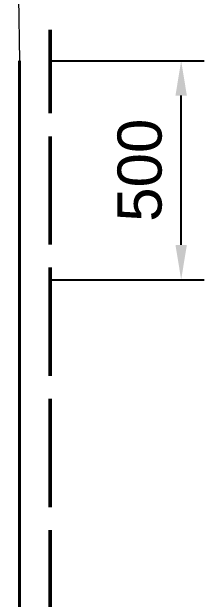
# Model space of a CAD drawing. Header units: millimetres. Extents: x -3034 to 15770, y -2134 to 3720.
# Drawn here: x 15021 to 15462, y 830 to 2172 of the extents above; entities that cross this region are included whole.
import ezdxf

# ---------------------------------------------------------------- set-up
doc = ezdxf.new("R2010")
doc.units = ezdxf.units.MM
doc.linetypes.add('DASH_247_53', pattern=[299.861111, 246.944444, -52.916667])
for name, color, linetype in [('DIMENSIONS', 7, 'Continuous'), ('GEOFAB', 5, 'Continuous'), ('LEADERS', 7, 'Continuous')]:
    doc.layers.add(name, color=color, linetype=linetype)
doc.styles.add('ARIAL', font='arial.ttf')
doc.dimstyles.get("Standard").update_dxf_attribs({"dimtxt": 2.5, "dimasz": 2.5, "dimexe": 1.25, "dimexo": 0.625, "dimtad": 1, "dimcen": 2.5, "dimazin": 3, "dimtfac": 1, "dimtmove": 0, "dimatfit": 3})

msp = doc.modelspace()

# ---------------------------------------------------------------- linework, layer by layer
at = {"layer": 'GEOFAB', "color": 5, "linetype": 'DASH_247_53', "lineweight": 50}
msp.add_line((15108.8, -158.7), (15108.8, 2130.6), dxfattribs=at)
at = {"layer": 'GEOFAB', "color": 6, "lineweight": 40}
msp.add_line((15038.2, -88.2), (15038.2, 2060), dxfattribs=at)
at = {"layer": 'LEADERS', "lineweight": 18}
msp.add_line((15020.6, 3091.9), (15038.2, 2060), dxfattribs=at)

# ---------------------------------------------------------------- dimensions: what is measured, and where the dimension line sits
at = {"layer": 'DIMENSIONS'}
msp.add_linear_dim(base=(15408.6, 1560), p1=(15108.8, 1560), p2=(15108.8, 2060), angle=90, dimstyle='Standard', override={"dimtxt": 101.035556, "dimasz": 79.375, "dimexe": 52.916667, "dimexo": 0, "dimgap": 44.097222, "dimtad": 1, "dimtih": 0, "dimtoh": 0, "dimdec": 0, "dimtxsty": 'ARIAL', "dimclrd": 7, "dimclre": 7, "dimclrt": 7}, dxfattribs=at).render()

doc.saveas('drawing.dxf')
